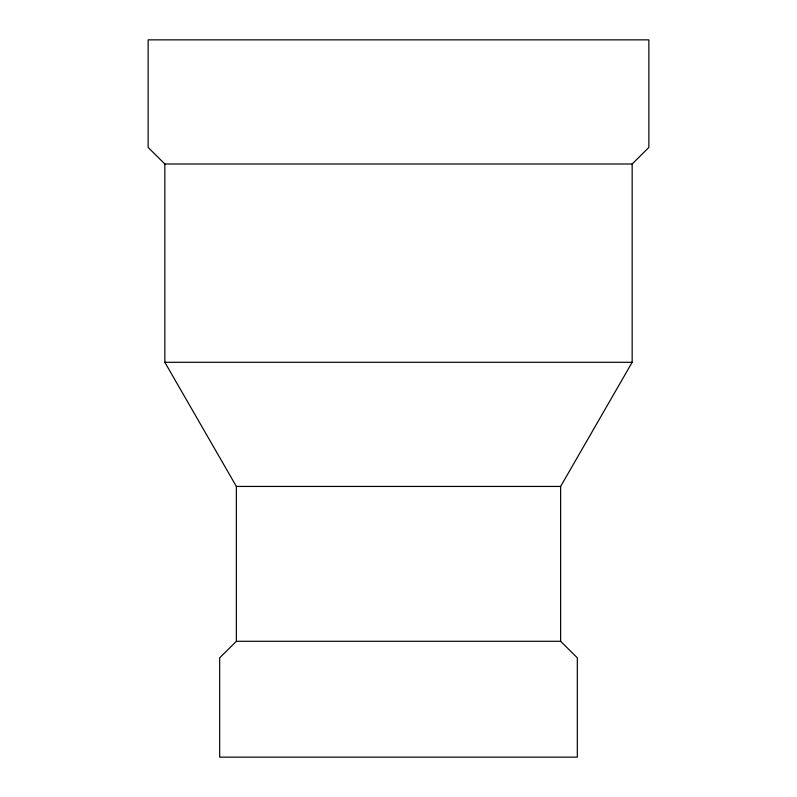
<?xml version="1.0" encoding="UTF-8"?>
<svg xmlns="http://www.w3.org/2000/svg" width="797" height="797" viewBox="0 0 797 797"><rect width="100%" height="100%" fill="white"/><g stroke="black" fill="none" stroke-linecap="round" stroke-linejoin="round"><path stroke-width="1.2" d="M236.37 641.286L560.63 641.286L577.327 657.834L577.327 757.15L219.673 757.15L219.673 657.834L236.37 641.286L236.37 486.439L164.84 362.296L164.84 163.993L148.142 147.445L148.142 39.85L648.858 39.85L648.858 147.445L632.16 163.993L164.84 163.993M560.63 641.286L560.63 486.439L632.16 362.296L632.16 163.993M164.84 362.296L632.16 362.296M236.37 486.439L560.63 486.439"/></g></svg>
